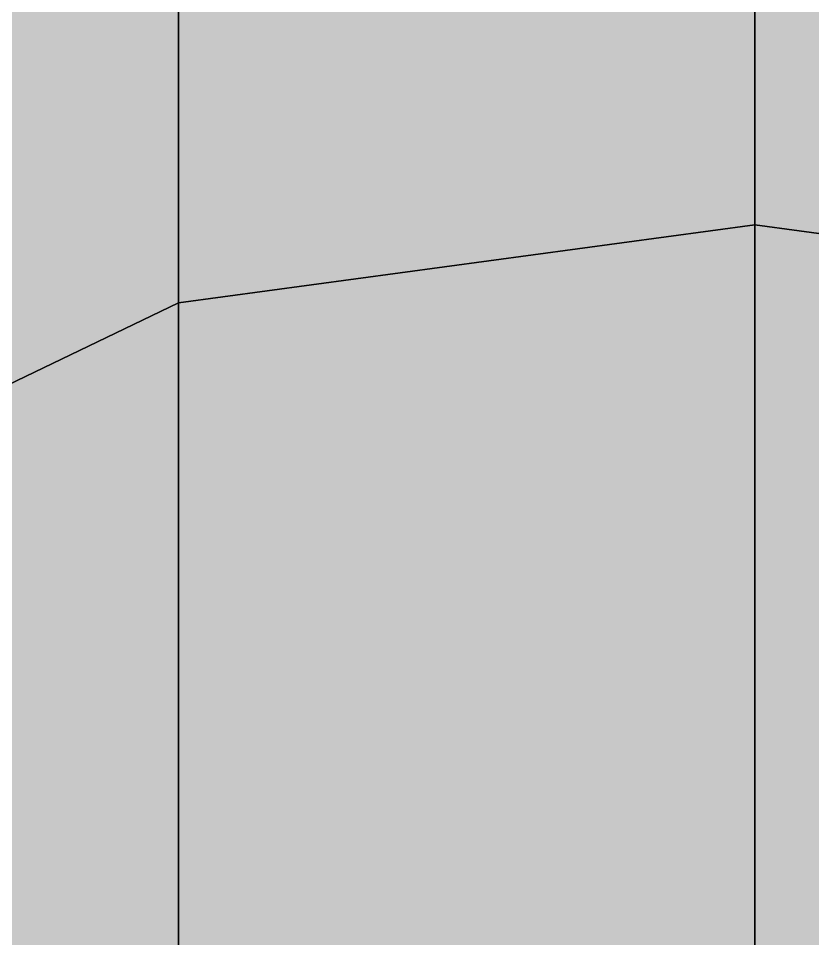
# Model space of a CAD drawing. Extents: x 8 to 21351, y 0 to 420.
# Drawn here: x 19486.9862 to 19487.1185, y 97.5269 to 97.6802 of the extents above; entities that cross this region are included whole.
import ezdxf

# ---------------------------------------------------------------- set-up
doc = ezdxf.new("R2010")
doc.units = 0

msp = doc.modelspace()

# ---------------------------------------------------------------- hatches: boundary and pattern name
at = {"true_color": 0xffffff}
for points in [[(19487.10888, 98.10278), (19487.01288, 98.09478), (19487.01288, 97.63278), (19487.10888, 97.64578)], [(19487.20488, 98.09478), (19487.10888, 98.10278), (19487.10888, 97.64578), (19487.20488, 97.63278)], [(19486.93188, 98.07278), (19486.93188, 97.59378), (19487.01288, 97.63278), (19487.01288, 98.09478)], [(19487.01288, 97.30578), (19487.10888, 97.29178), (19487.10888, 97.64578), (19487.01288, 97.63278)], [(19487.10888, 97.29178), (19487.20488, 97.30578), (19487.20488, 97.63278), (19487.10888, 97.64578)], [(19486.93188, 97.59378), (19486.93188, 97.34378), (19487.01288, 97.30578), (19487.01288, 97.63278)]]:
    msp.add_hatch(color=0, dxfattribs=at).paths.add_polyline_path(points)

# ---------------------------------------------------------------- linework, layer by layer
at = {"color": 7, "lineweight": 15}
for p, q in [((19487.10888, 97.64578), (19487.01288, 97.63278)), ((19487.20488, 97.63278), (19487.10888, 97.64578)), ((19487.01288, 97.63278), (19486.93188, 97.59378))]:
    msp.add_line(p, q, dxfattribs=at)
at = {"color": 0, "true_color": 0xffffff}
for points in [[(19487.10888, 98.10278), (19487.01288, 98.09478), (19487.01288, 97.63278), (19487.10888, 97.64578)], [(19487.20488, 98.09478), (19487.10888, 98.10278), (19487.10888, 97.64578), (19487.20488, 97.63278)], [(19486.93188, 98.07278), (19486.93188, 97.59378), (19487.01288, 97.63278), (19487.01288, 98.09478)], [(19487.01288, 97.30578), (19487.10888, 97.29178), (19487.10888, 97.64578), (19487.01288, 97.63278)], [(19487.10888, 97.29178), (19487.20488, 97.30578), (19487.20488, 97.63278), (19487.10888, 97.64578)], [(19486.93188, 97.59378), (19486.93188, 97.34378), (19487.01288, 97.30578), (19487.01288, 97.63278)]]:
    msp.add_lwpolyline(points, close=True, dxfattribs=at)

doc.saveas('drawing.dxf')
